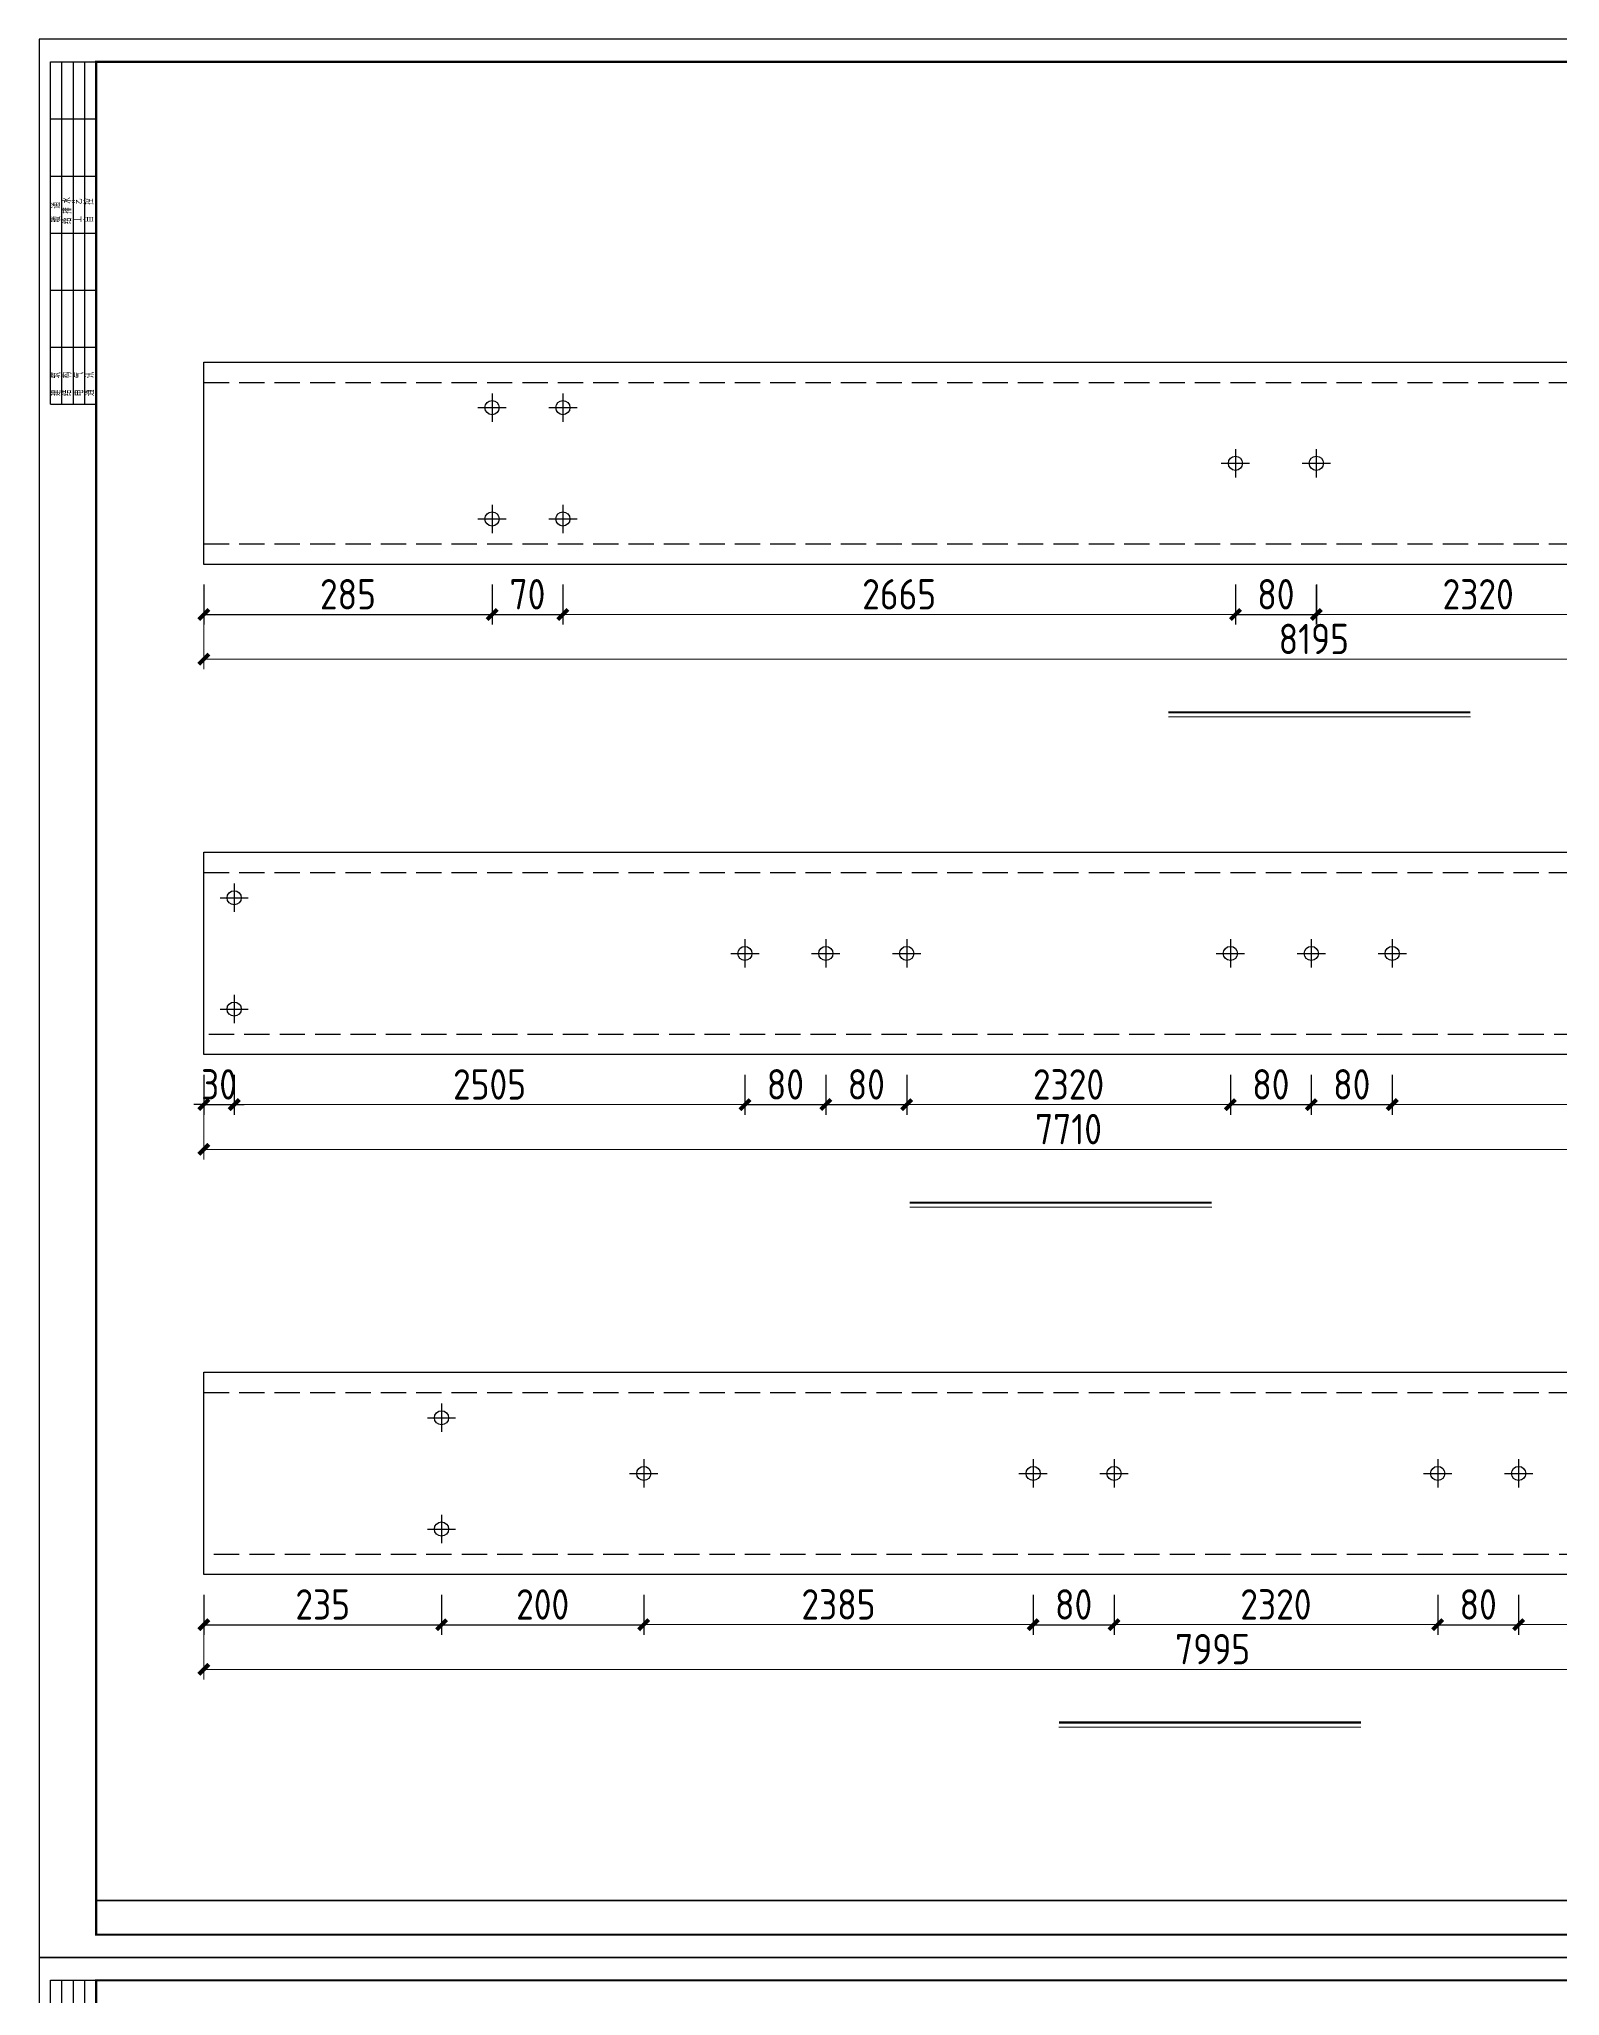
# Model space of a CAD drawing. Extents: x -196983 to 471790, y -783661 to 190401.
# Drawn here: x -40893 to -25856, y -93386 to -74044 of the extents above; entities that cross this region are included whole.
import ezdxf

# ---------------------------------------------------------------- set-up
doc = ezdxf.new("R2010")
doc.units = 0
doc.header["$LTSCALE"] = 1000
doc.header["$MEASUREMENT"] = 0
doc.linetypes.add('DASH', pattern=[0.35, 0.25, -0.1])
doc.layers.add('_TCH_MASK', color=7, linetype='Continuous')
doc.layers.add('PUB_TITLE', color=4, linetype='Continuous')
doc.styles.get("Standard").update_dxf_attribs({"font": 'gbenor.shx', "bigfont": 'gbcbig.shx'})
doc.styles.add('图框', font='')
doc.styles.get('图框').set_extended_font_data('SimSun')
doc.dimstyles.get("Standard").update_dxf_attribs({"dimscale": 100, "dimtxt": 3.5, "dimasz": 1, "dimexe": 2.5, "dimexo": 3, "dimgap": 1.5, "dimtad": 1, "dimdec": 0, "dimzin": 0, "dimdsep": 46, "dimtxsty": 'Standard', "dimblk": 'ARCHTICK', "dimcen": 0.09, "dimadec": 0, "dimazin": 0, "dimtfac": 1, "dimtdec": 0, "dimtix": 1, "dimtmove": 2, "dimatfit": 3, "dimfxl": 1, "dimtolj": 1, "dimtzin": 0, "dimarcsym": 0})

# ---------------------------------------------------------------- blocks, each defined once
blk = doc.blocks.new('$titleblk$00000095')
for p, q in [((-150, 20), (-150, 0)), ((-150, 20), (0, 20)), ((-125, 20), (-125, 0)), ((-100, 20), (-100, 0)), ((-75, 20), (-75, 0)), ((-75, 20), (-75, 0)), ((-50, 20), (-50, 0)), ((-25, 20), (-25, 0)), ((0, 20), (0, 0)), ((-150, 15), (-75, 15)), ((-150, 10), (-75, 10)), ((-75, 15), (0, 15)), ((-75, 10), (0, 10)), ((-150, 5), (-75, 5)), ((-75, 5), (0, 5))]:
    blk.add_line(p, q)
at = {"width": 0.8}
for s, p in [('建   筑', (-146.45, 15.65)), ('暖  通', (-70.35, 15.73)), ('结   构', (-146.45, 10.91)), ('电   气', (-146.45, 5.65)), ('给 排 水', (-71.03, 10.9)), ('工   艺', (-70.35, 6.13)), ('通   讯', (-146.45, 0.88)), ('自   控', (-70.35, 1.24))]:
    blk.add_text(s, height=3.509, dxfattribs=at).set_placement(p)
blk = doc.blocks.new('新块')
for p, q in [((-5840, 800), (-8800, 800)), ((-8240, 400), (-8240, 1000)), ((-7780, 400), (-7780, 1000)), ((-6760, 400), (-6760, 1000)), ((-6300, 400), (-6300, 1000)), ((-5840, 700), (-3840, 700)), ((-5200, 400), (-5200, 1000)), ((-3440, 400), (-3440, 1000)), ((-2160, 700), (-1280, 700)), ((-1720, 400), (-1720, 1000)), ((-400, 800), (-1280, 800)), ((-920, 400), (-920, 1000)), ((-400, 400), (-400, 1000)), ((-5840, 600), (-8800, 600)), ((-400, 600), (-1280, 600))]:
    blk.add_line(p, q)
for points, const_width in [([(-11880, 400), (-11880, 1000), (-400, 1000)], 32), ([(-8800, 400), (-8800, 1000)], 20), ([(-7320, 400), (-7320, 1000)], 20), ([(-5840, 400), (-5840, 1000)], 20), ([(-3840, 400), (-3840, 1000)], 20), ([(-2160, 400), (-2160, 1000)], 20), ([(-1280, 400), (-1280, 1000)], 20)]:
    blk.add_lwpolyline(points, dxfattribs=dict(const_width=const_width))
at = {"layer": 'PUB_TITLE'}
blk.add_lwpolyline([(-47560, 0), (0, 0), (0, 33640), (-47560, 33640)], close=True, dxfattribs=at)
at = {"layer": 'PUB_TITLE', "const_width": 40}
blk.add_lwpolyline([(-46560, 400), (-400, 400), (-400, 33240), (-46560, 33240)], close=True, dxfattribs=at)
at = {"layer": 'PUB_TITLE', "const_width": 32}
blk.add_lwpolyline([(-400, 1000), (-46560, 1000)], dxfattribs=at)
at = {"layer": 'PUB_TITLE', "xscale": 40, "yscale": 40, "zscale": 40, "rotation": 90}
blk.add_blockref('$titleblk$00000095', (-46560, 33240), dxfattribs=at)
at = {"style": '图框', "width": 0.8}
for s, height, p in [('安徽乾坤建材科技有限公司', 160, (-11315, 604)), ('审    核', 80, (-8702, 659)), ('审    定', 80, (-8701, 854)), ('设计负责人', 80, (-7265, 659)), ('校    对', 80, (-7217, 851)), ('工程名称', 80, (-5712, 794)), ('图纸', 80, (-3732, 778)), ('工程编号', 80, (-2112, 803)), ('阶 段', 80, (-1205, 851)), ('日 期', 80, (-1212, 659)), ('项目负责人', 80, (-8739, 457)), ('设 计 人', 80, (-7213, 457)), ('项目名称', 80, (-5712, 494)), ('名称', 80, (-3732, 498)), ('图   号', 80, (-2098, 504)), ('比 例', 80, (-1211, 457))]:
    blk.add_text(s, height=height, dxfattribs=at).set_placement(p)
for tag, p in [('审定人', (-8147, 838)), ('审核人', (-8147, 641)), ('设计负责人', (-6745, 649)), ('校对', (-6621, 837)), ('工程名称', (-5026, 781)), ('图名', (-3347, 649)), ('日期', (-905, 632)), ('阶段', (-810, 832)), ('项目负责人', (-8228, 444)), ('设计人', (-6659, 447)), ('项目名称', (-5026, 479)), ('图号', (-1657, 502)), ('比例', (-810, 446))]:
    blk.add_attdef(tag, p, '', height=120)
blk = doc.blocks.new('_ArchTick')
at = {"color": 0, "linetype": 'ByBlock', "const_width": 0.4}
blk.add_lwpolyline([(-0.5, -0.5), (0.5, 0.5)], dxfattribs=at)
blk = doc.blocks.new('*D759')
at = {"layer": '_TCH_MASK', "color": 0, "lineweight": -2}
for p, q in [((-39264, -79436), (-39264, -79831)), ((-36414, -79436), (-36414, -79831)), ((-39264, -79731), (-36414, -79731))]:
    blk.add_line(p, q, dxfattribs=at)
at = {"layer": 'Defpoints', "color": 0}
for p in [(-39264, -79236), (-36414, -79236), (-36414, -79731)]:
    blk.add_point(p, dxfattribs=at)
at = {"layer": '_TCH_MASK', "color": 0, "lineweight": -2, "xscale": 100, "yscale": 100, "zscale": 100, "rotation": 180}
blk.add_blockref('_ArchTick', (-39264, -79731), dxfattribs=at)
at = {"layer": '_TCH_MASK', "color": 0, "lineweight": -2, "xscale": 100, "yscale": 100, "zscale": 100}
blk.add_blockref('_ArchTick', (-36414, -79731), dxfattribs=at)
at = {"layer": '_TCH_MASK', "color": 0, "lineweight": 15, "insert": (-37839, -79531), "char_height": 300, "attachment_point": 5}
blk.add_mtext('\\A1;285', dxfattribs=at)
blk = doc.blocks.new('*D760')
at = {"layer": '_TCH_MASK', "color": 0, "lineweight": -2}
for p, q in [((-36414, -79436), (-36414, -79831)), ((-35714, -79436), (-35714, -79831)), ((-36414, -79731), (-35714, -79731))]:
    blk.add_line(p, q, dxfattribs=at)
at = {"layer": 'Defpoints', "color": 0}
for p in [(-36414, -79236), (-35714, -79236), (-35714, -79731)]:
    blk.add_point(p, dxfattribs=at)
at = {"layer": '_TCH_MASK', "color": 0, "lineweight": -2, "xscale": 100, "yscale": 100, "zscale": 100, "rotation": 180}
blk.add_blockref('_ArchTick', (-36414, -79731), dxfattribs=at)
at = {"layer": '_TCH_MASK', "color": 0, "lineweight": -2, "xscale": 100, "yscale": 100, "zscale": 100}
blk.add_blockref('_ArchTick', (-35714, -79731), dxfattribs=at)
at = {"layer": '_TCH_MASK', "color": 0, "lineweight": 15, "insert": (-36064, -79531), "char_height": 300, "attachment_point": 5}
blk.add_mtext('\\A1;70', dxfattribs=at)
blk = doc.blocks.new('*D761')
at = {"layer": '_TCH_MASK', "color": 0, "lineweight": -2}
for p, q in [((-29064, -79436), (-29064, -79831)), ((-28264, -79436), (-28264, -79831)), ((-29064, -79731), (-28264, -79731))]:
    blk.add_line(p, q, dxfattribs=at)
at = {"layer": 'Defpoints', "color": 0}
for p in [(-29064, -79236), (-28264, -79236), (-28264, -79731)]:
    blk.add_point(p, dxfattribs=at)
at = {"layer": '_TCH_MASK', "color": 0, "lineweight": -2, "xscale": 100, "yscale": 100, "zscale": 100, "rotation": 180}
blk.add_blockref('_ArchTick', (-29064, -79731), dxfattribs=at)
at = {"layer": '_TCH_MASK', "color": 0, "lineweight": -2, "xscale": 100, "yscale": 100, "zscale": 100}
blk.add_blockref('_ArchTick', (-28264, -79731), dxfattribs=at)
at = {"layer": '_TCH_MASK', "color": 0, "lineweight": 15, "insert": (-28664, -79531), "char_height": 300, "attachment_point": 5}
blk.add_mtext('\\A1;80', dxfattribs=at)
blk = doc.blocks.new('*D660')
at = {"layer": '_TCH_MASK', "color": 0, "lineweight": -2}
for p, q in [((-39264, -84282), (-39264, -84676)), ((-38964, -84282), (-38964, -84676)), ((-39264, -84576), (-39364, -84576)), ((-39264, -84576), (-38964, -84576)), ((-38964, -84576), (-38864, -84576))]:
    blk.add_line(p, q, dxfattribs=at)
at = {"layer": 'Defpoints', "color": 0}
for p in [(-39264, -84082), (-38964, -84082), (-38964, -84576)]:
    blk.add_point(p, dxfattribs=at)
at = {"layer": '_TCH_MASK', "color": 0, "lineweight": -2, "xscale": 100, "yscale": 100, "zscale": 100}
blk.add_blockref('_ArchTick', (-39264, -84576), dxfattribs=at)
at = {"layer": '_TCH_MASK', "color": 0, "lineweight": -2, "xscale": 100, "yscale": 100, "zscale": 100, "rotation": 180}
blk.add_blockref('_ArchTick', (-38964, -84576), dxfattribs=at)
at = {"layer": '_TCH_MASK', "color": 0, "lineweight": 15, "insert": (-39114, -84376), "char_height": 300, "attachment_point": 5}
blk.add_mtext('\\A1;30', dxfattribs=at)
blk = doc.blocks.new('*D661')
at = {"layer": '_TCH_MASK', "color": 0, "lineweight": -2}
for p, q in [((-33114, -84282), (-33114, -84676)), ((-32314, -84282), (-32314, -84676)), ((-33114, -84576), (-32314, -84576))]:
    blk.add_line(p, q, dxfattribs=at)
at = {"layer": 'Defpoints', "color": 0}
for p in [(-33114, -84082), (-32314, -84082), (-32314, -84576)]:
    blk.add_point(p, dxfattribs=at)
at = {"layer": '_TCH_MASK', "color": 0, "lineweight": -2, "xscale": 100, "yscale": 100, "zscale": 100, "rotation": 180}
blk.add_blockref('_ArchTick', (-33114, -84576), dxfattribs=at)
at = {"layer": '_TCH_MASK', "color": 0, "lineweight": -2, "xscale": 100, "yscale": 100, "zscale": 100}
blk.add_blockref('_ArchTick', (-32314, -84576), dxfattribs=at)
at = {"layer": '_TCH_MASK', "color": 0, "lineweight": 15, "insert": (-32714, -84376), "char_height": 300, "attachment_point": 5}
blk.add_mtext('\\A1;80', dxfattribs=at)
blk = doc.blocks.new('*D662')
at = {"layer": '_TCH_MASK', "color": 0, "lineweight": -2}
for p, q in [((-29114, -84282), (-29114, -84676)), ((-28314, -84282), (-28314, -84676)), ((-29114, -84576), (-28314, -84576))]:
    blk.add_line(p, q, dxfattribs=at)
at = {"layer": 'Defpoints', "color": 0}
for p in [(-29114, -84082), (-28314, -84082), (-28314, -84576)]:
    blk.add_point(p, dxfattribs=at)
at = {"layer": '_TCH_MASK', "color": 0, "lineweight": -2, "xscale": 100, "yscale": 100, "zscale": 100, "rotation": 180}
blk.add_blockref('_ArchTick', (-29114, -84576), dxfattribs=at)
at = {"layer": '_TCH_MASK', "color": 0, "lineweight": -2, "xscale": 100, "yscale": 100, "zscale": 100}
blk.add_blockref('_ArchTick', (-28314, -84576), dxfattribs=at)
at = {"layer": '_TCH_MASK', "color": 0, "lineweight": 15, "insert": (-28714, -84376), "char_height": 300, "attachment_point": 5}
blk.add_mtext('\\A1;80', dxfattribs=at)
blk = doc.blocks.new('*D666')
at = {"layer": '_TCH_MASK', "color": 0, "lineweight": -2}
for p, q in [((-39264, -89422), (-39264, -89817)), ((-36914, -89422), (-36914, -89817)), ((-39264, -89717), (-36914, -89717))]:
    blk.add_line(p, q, dxfattribs=at)
at = {"layer": 'Defpoints', "color": 0}
for p in [(-39264, -89222), (-36914, -89222), (-36914, -89717)]:
    blk.add_point(p, dxfattribs=at)
at = {"layer": '_TCH_MASK', "color": 0, "lineweight": -2, "xscale": 100, "yscale": 100, "zscale": 100, "rotation": 180}
blk.add_blockref('_ArchTick', (-39264, -89717), dxfattribs=at)
at = {"layer": '_TCH_MASK', "color": 0, "lineweight": -2, "xscale": 100, "yscale": 100, "zscale": 100}
blk.add_blockref('_ArchTick', (-36914, -89717), dxfattribs=at)
at = {"layer": '_TCH_MASK', "color": 0, "lineweight": 15, "insert": (-38089, -89517), "char_height": 300, "attachment_point": 5}
blk.add_mtext('\\A1;235', dxfattribs=at)
blk = doc.blocks.new('*D667')
at = {"layer": '_TCH_MASK', "color": 0, "lineweight": -2}
for p, q in [((-36914, -89422), (-36914, -89817)), ((-34914, -89422), (-34914, -89817)), ((-36914, -89717), (-34914, -89717))]:
    blk.add_line(p, q, dxfattribs=at)
at = {"layer": 'Defpoints', "color": 0}
for p in [(-36914, -89222), (-34914, -89222), (-34914, -89717)]:
    blk.add_point(p, dxfattribs=at)
at = {"layer": '_TCH_MASK', "color": 0, "lineweight": -2, "xscale": 100, "yscale": 100, "zscale": 100, "rotation": 180}
blk.add_blockref('_ArchTick', (-36914, -89717), dxfattribs=at)
at = {"layer": '_TCH_MASK', "color": 0, "lineweight": -2, "xscale": 100, "yscale": 100, "zscale": 100}
blk.add_blockref('_ArchTick', (-34914, -89717), dxfattribs=at)
at = {"layer": '_TCH_MASK', "color": 0, "lineweight": 15, "insert": (-35914, -89517), "char_height": 300, "attachment_point": 5}
blk.add_mtext('\\A1;200', dxfattribs=at)
blk = doc.blocks.new('*D668')
at = {"layer": '_TCH_MASK', "color": 0, "lineweight": -2}
for p, q in [((-31064, -89422), (-31064, -89817)), ((-30264, -89422), (-30264, -89817)), ((-31064, -89717), (-30264, -89717))]:
    blk.add_line(p, q, dxfattribs=at)
at = {"layer": 'Defpoints', "color": 0}
for p in [(-31064, -89222), (-30264, -89222), (-30264, -89717)]:
    blk.add_point(p, dxfattribs=at)
at = {"layer": '_TCH_MASK', "color": 0, "lineweight": -2, "xscale": 100, "yscale": 100, "zscale": 100, "rotation": 180}
blk.add_blockref('_ArchTick', (-31064, -89717), dxfattribs=at)
at = {"layer": '_TCH_MASK', "color": 0, "lineweight": -2, "xscale": 100, "yscale": 100, "zscale": 100}
blk.add_blockref('_ArchTick', (-30264, -89717), dxfattribs=at)
at = {"layer": '_TCH_MASK', "color": 0, "lineweight": 15, "insert": (-30664, -89517), "char_height": 300, "attachment_point": 5}
blk.add_mtext('\\A1;80', dxfattribs=at)
blk = doc.blocks.new('*D669')
at = {"layer": '_TCH_MASK', "color": 0, "lineweight": -2}
for p, q in [((-27064, -89422), (-27064, -89817)), ((-26264, -89422), (-26264, -89817)), ((-27064, -89717), (-26264, -89717))]:
    blk.add_line(p, q, dxfattribs=at)
at = {"layer": 'Defpoints', "color": 0}
for p in [(-27064, -89222), (-26264, -89222), (-26264, -89717)]:
    blk.add_point(p, dxfattribs=at)
at = {"layer": '_TCH_MASK', "color": 0, "lineweight": -2, "xscale": 100, "yscale": 100, "zscale": 100, "rotation": 180}
blk.add_blockref('_ArchTick', (-27064, -89717), dxfattribs=at)
at = {"layer": '_TCH_MASK', "color": 0, "lineweight": -2, "xscale": 100, "yscale": 100, "zscale": 100}
blk.add_blockref('_ArchTick', (-26264, -89717), dxfattribs=at)
at = {"layer": '_TCH_MASK', "color": 0, "lineweight": 15, "insert": (-26664, -89517), "char_height": 300, "attachment_point": 5}
blk.add_mtext('\\A1;80', dxfattribs=at)
blk = doc.blocks.new('*D571')
at = {"layer": '_TCH_MASK', "color": 0, "lineweight": -2}
for p, q in [((-33914, -84282), (-33914, -84676)), ((-33114, -84282), (-33114, -84676)), ((-33914, -84576), (-33114, -84576))]:
    blk.add_line(p, q, dxfattribs=at)
at = {"layer": 'Defpoints', "color": 0}
for p in [(-33914, -84082), (-33114, -84082), (-33114, -84576)]:
    blk.add_point(p, dxfattribs=at)
at = {"layer": '_TCH_MASK', "color": 0, "lineweight": -2, "xscale": 100, "yscale": 100, "zscale": 100, "rotation": 180}
blk.add_blockref('_ArchTick', (-33914, -84576), dxfattribs=at)
at = {"layer": '_TCH_MASK', "color": 0, "lineweight": -2, "xscale": 100, "yscale": 100, "zscale": 100}
blk.add_blockref('_ArchTick', (-33114, -84576), dxfattribs=at)
at = {"layer": '_TCH_MASK', "color": 0, "lineweight": 15, "insert": (-33514, -84376), "char_height": 300, "attachment_point": 5}
blk.add_mtext('\\A1;80', dxfattribs=at)
blk = doc.blocks.new('*D572')
at = {"layer": '_TCH_MASK', "color": 0, "lineweight": -2}
for p, q in [((-28314, -84282), (-28314, -84676)), ((-27514, -84282), (-27514, -84676)), ((-28314, -84576), (-27514, -84576))]:
    blk.add_line(p, q, dxfattribs=at)
at = {"layer": 'Defpoints', "color": 0}
for p in [(-28314, -84082), (-27514, -84082), (-27514, -84576)]:
    blk.add_point(p, dxfattribs=at)
at = {"layer": '_TCH_MASK', "color": 0, "lineweight": -2, "xscale": 100, "yscale": 100, "zscale": 100, "rotation": 180}
blk.add_blockref('_ArchTick', (-28314, -84576), dxfattribs=at)
at = {"layer": '_TCH_MASK', "color": 0, "lineweight": -2, "xscale": 100, "yscale": 100, "zscale": 100}
blk.add_blockref('_ArchTick', (-27514, -84576), dxfattribs=at)
at = {"layer": '_TCH_MASK', "color": 0, "lineweight": 15, "insert": (-27914, -84376), "char_height": 300, "attachment_point": 5}
blk.add_mtext('\\A1;80', dxfattribs=at)

msp = doc.modelspace()

# ---------------------------------------------------------------- linework, layer by layer
at = {"color": 0}
for p, q in [((-39264.2, -77236.4), (-17314.2, -77236.4)), ((-39264.2, -79236.4), (-39264.2, -77236.4)), ((-17314.2, -79236.4), (-39264.2, -79236.4)), ((-39264.2, -82081.7), (-22164.2, -82081.7)), ((-39264.2, -84081.7), (-39264.2, -82081.7)), ((-22164.2, -84081.7), (-39264.2, -84081.7)), ((-39264.2, -87221.9), (-19314.2, -87221.9)), ((-39264.2, -89221.9), (-39264.2, -87221.9)), ((-19314.2, -89221.9), (-39264.2, -89221.9))]:
    msp.add_line(p, q, dxfattribs=at)
at = {"color": 0, "linetype": 'DASH'}
for p, q in [((-39264.2, -77436.4), (-17314.2, -77436.4)), ((-17314.2, -79036.4), (-39264.2, -79036.4)), ((-39264.2, -82281.7), (-22164.2, -82281.7)), ((-22164.2, -83881.7), (-39264.2, -83881.7)), ((-39264.2, -87421.9), (-19314.2, -87421.9)), ((-19314.2, -89021.9), (-39264.2, -89021.9))]:
    msp.add_line(p, q, dxfattribs=at)
at = {"color": 1}
for p, q in [((-36414.2, -77546.4), (-36414.2, -77826.4)), ((-35714.2, -77546.4), (-35714.2, -77826.4)), ((-36554.2, -77686.4), (-36274.2, -77686.4)), ((-35854.2, -77686.4), (-35574.2, -77686.4)), ((-29064.2, -78096.4), (-29064.2, -78376.4)), ((-28264.2, -78096.4), (-28264.2, -78376.4)), ((-29204.2, -78236.4), (-28924.2, -78236.4)), ((-28404.2, -78236.4), (-28124.2, -78236.4)), ((-36414.2, -78646.4), (-36414.2, -78926.4)), ((-35714.2, -78646.4), (-35714.2, -78926.4)), ((-36554.2, -78786.4), (-36274.2, -78786.4)), ((-35854.2, -78786.4), (-35574.2, -78786.4)), ((-38964.2, -82391.7), (-38964.2, -82671.7)), ((-39104.2, -82531.7), (-38824.2, -82531.7)), ((-33914.2, -82941.7), (-33914.2, -83221.7)), ((-33114.2, -82941.7), (-33114.2, -83221.7)), ((-32314.2, -82941.7), (-32314.2, -83221.7)), ((-29114.2, -82941.7), (-29114.2, -83221.7)), ((-28314.2, -82941.7), (-28314.2, -83221.7)), ((-27514.2, -82941.7), (-27514.2, -83221.7)), ((-34054.2, -83081.7), (-33774.2, -83081.7)), ((-33254.2, -83081.7), (-32974.2, -83081.7)), ((-32454.2, -83081.7), (-32174.2, -83081.7)), ((-29254.2, -83081.7), (-28974.2, -83081.7)), ((-28454.2, -83081.7), (-28174.2, -83081.7)), ((-27654.2, -83081.7), (-27374.2, -83081.7)), ((-38964.2, -83491.7), (-38964.2, -83771.7)), ((-39104.2, -83631.7), (-38824.2, -83631.7)), ((-36914.2, -87531.9), (-36914.2, -87811.9)), ((-37054.2, -87671.9), (-36774.2, -87671.9)), ((-34914.2, -88081.9), (-34914.2, -88361.9)), ((-31064.2, -88081.9), (-31064.2, -88361.9)), ((-30264.2, -88081.9), (-30264.2, -88361.9)), ((-27064.2, -88081.9), (-27064.2, -88361.9)), ((-26264.2, -88081.9), (-26264.2, -88361.9)), ((-35054.2, -88221.9), (-34774.2, -88221.9)), ((-31204.2, -88221.9), (-30924.2, -88221.9)), ((-30404.2, -88221.9), (-30124.2, -88221.9)), ((-27204.2, -88221.9), (-26924.2, -88221.9)), ((-26404.2, -88221.9), (-26124.2, -88221.9)), ((-37054.2, -88771.9), (-36774.2, -88771.9)), ((-36914.2, -88631.9), (-36914.2, -88911.9))]:
    msp.add_line(p, q, dxfattribs=at)
for centre in [(-36414.2, -77686.4), (-35714.2, -77686.4), (-29064.2, -78236.4), (-28264.2, -78236.4), (-36414.2, -78786.4), (-35714.2, -78786.4), (-38964.2, -82531.7), (-33914.2, -83081.7), (-33114.2, -83081.7), (-32314.2, -83081.7), (-29114.2, -83081.7), (-28314.2, -83081.7), (-27514.2, -83081.7), (-38964.2, -83631.7), (-36914.2, -87671.9), (-34914.2, -88221.9), (-31064.2, -88221.9), (-30264.2, -88221.9), (-27064.2, -88221.9), (-26264.2, -88221.9), (-36914.2, -88771.9)]:
    msp.add_circle(centre, 70, dxfattribs=at)
at = {"layer": '_TCH_MASK', "lineweight": 15}
for p, q in [((-39264.2, -79436.4), (-39264.2, -80273)), ((-35714.2, -79436.4), (-35714.2, -79831.2)), ((-29064.2, -79436.4), (-29064.2, -79831.2)), ((-28264.2, -79436.4), (-28264.2, -79831.2)), ((-35714.2, -79731.2), (-29064.2, -79731.2)), ((-28264.2, -79731.2), (-25064.2, -79731.2)), ((-17314.2, -80173), (-39264.2, -80173)), ((-26740.1, -80743.8), (-29727.3, -80743.8)), ((-39264.2, -84281.7), (-39264.2, -85118.3)), ((-38964.2, -84281.7), (-38964.2, -84676.5)), ((-33914.2, -84281.7), (-33914.2, -84676.5)), ((-32314.2, -84281.7), (-32314.2, -84676.5)), ((-29114.2, -84281.7), (-29114.2, -84676.5)), ((-27514.2, -84281.7), (-27514.2, -84676.5)), ((-38964.2, -84576.5), (-33914.2, -84576.5)), ((-32314.2, -84576.5), (-29114.2, -84576.5)), ((-27514.2, -84576.5), (-22464.2, -84576.5)), ((-22164.2, -85018.3), (-39264.2, -85018.3)), ((-29297.7, -85589.1), (-32284.9, -85589.1)), ((-39264.2, -89421.9), (-39264.2, -90258.5)), ((-34914.2, -89421.9), (-34914.2, -89816.7)), ((-31064.2, -89421.9), (-31064.2, -89816.7)), ((-30264.2, -89421.9), (-30264.2, -89816.7)), ((-27064.2, -89421.9), (-27064.2, -89816.7)), ((-26264.2, -89421.9), (-26264.2, -89816.7)), ((-34914.2, -89716.7), (-31064.2, -89716.7)), ((-30264.2, -89716.7), (-27064.2, -89716.7)), ((-26264.2, -89716.7), (-22414.2, -89716.7)), ((-19314.2, -90158.5), (-39264.2, -90158.5)), ((-27822.8, -90729.3), (-30810, -90729.3))]:
    msp.add_line(p, q, dxfattribs=at)
at = {"layer": '_TCH_MASK', "lineweight": 15, "const_width": 20}
for points in [[(-29727.3, -80698.5), (-26740.1, -80698.5)], [(-32284.9, -85543.8), (-29297.7, -85543.8)], [(-30810, -90684), (-27822.8, -90684)]]:
    msp.add_lwpolyline(points, dxfattribs=at)

# ---------------------------------------------------------------- block references
at = {"layer": '_TCH_MASK', "color": 0, "lineweight": 15, "xscale": 0.5637161763734184, "yscale": 0.5637161763588665, "zscale": 0.5637161763684475}
for p in [(-14082.3, -93007), (-14082.3, -111970.4)]:
    msp.add_blockref('新块', p, dxfattribs=at)
at = {"layer": '_TCH_MASK', "lineweight": 15, "xscale": 100, "yscale": 100, "zscale": 100, "rotation": 180}
for p in [(-35714.2, -79731.2), (-28264.2, -79731.2), (-39264.2, -80173), (-38964.2, -84576.5), (-32314.2, -84576.5), (-27514.2, -84576.5), (-39264.2, -85018.3), (-34914.2, -89716.7), (-30264.2, -89716.7), (-26264.2, -89716.7), (-39264.2, -90158.5)]:
    msp.add_blockref('_ArchTick', p, dxfattribs=at)
at = {"layer": '_TCH_MASK', "lineweight": 15, "xscale": 100, "yscale": 100, "zscale": 100}
for p in [(-29064.2, -79731.2), (-33914.2, -84576.5), (-29114.2, -84576.5), (-31064.2, -89716.7), (-27064.2, -89716.7)]:
    msp.add_blockref('_ArchTick', p, dxfattribs=at)

# ---------------------------------------------------------------- texts
at = {"layer": '_TCH_MASK', "lineweight": 15, "char_height": 300, "attachment_point": 5}
for s, insert in [('\\A1;2665', (-32389.2, -79531.2)), ('\\A1;2320', (-26664.2, -79531.2)), ('\\A1;8195', (-28289.2, -79973)), ('\\A1;2505', (-36439.2, -84376.5)), ('\\A1;2320', (-30714.2, -84376.5)), ('\\A1;7710', (-30714.2, -84818.3)), ('\\A1;2385', (-32989.2, -89516.7)), ('\\A1;2320', (-28664.2, -89516.7)), ('\\A1;7995', (-29289.2, -89958.5))]:
    msp.add_mtext(s, dxfattribs=dict(at, insert=insert))

# ---------------------------------------------------------------- dimensions: what is measured, and where the dimension line sits
at = {"layer": '_TCH_MASK', "lineweight": 15}
for base, p1, p2, picture, middle in [((-36414.2, -79731.2), (-39264.2, -79236.4), (-36414.2, -79236.4), '*D759', (-37839.2, -79531.2)), ((-35714.2, -79731.2), (-36414.2, -79236.4), (-35714.2, -79236.4), '*D760', (-36064.2, -79531.2)), ((-28264.2, -79731.2), (-29064.2, -79236.4), (-28264.2, -79236.4), '*D761', (-28664.2, -79531.2)), ((-38964.2, -84576.5), (-39264.2, -84081.7), (-38964.2, -84081.7), '*D660', (-39114.2, -84376.5)), ((-33114.2, -84576.5), (-33914.2, -84081.7), (-33114.2, -84081.7), '*D571', (-33514.2, -84376.5)), ((-32314.2, -84576.5), (-33114.2, -84081.7), (-32314.2, -84081.7), '*D661', (-32714.2, -84376.5)), ((-28314.2, -84576.5), (-29114.2, -84081.7), (-28314.2, -84081.7), '*D662', (-28714.2, -84376.5)), ((-27514.2, -84576.5), (-28314.2, -84081.7), (-27514.2, -84081.7), '*D572', (-27914.2, -84376.5)), ((-36914.2, -89716.7), (-39264.2, -89221.9), (-36914.2, -89221.9), '*D666', (-38089.2, -89516.7)), ((-34914.2, -89716.7), (-36914.2, -89221.9), (-34914.2, -89221.9), '*D667', (-35914.2, -89516.7)), ((-30264.2, -89716.7), (-31064.2, -89221.9), (-30264.2, -89221.9), '*D668', (-30664.2, -89516.7)), ((-26264.2, -89716.7), (-27064.2, -89221.9), (-26264.2, -89221.9), '*D669', (-26664.2, -89516.7))]:
    dim = msp.add_linear_dim(base=base, p1=p1, p2=p2, dimstyle='Standard', override={"dimtxt": 3, "dimexe": 1, "dimexo": 2, "dimgap": 0.5, "dimlfac": 0.1}, dxfattribs=at)
    dim.commit()
    dim.dimension.update_dxf_attribs({"geometry": picture, "text_midpoint": middle})

doc.saveas('drawing.dxf')
